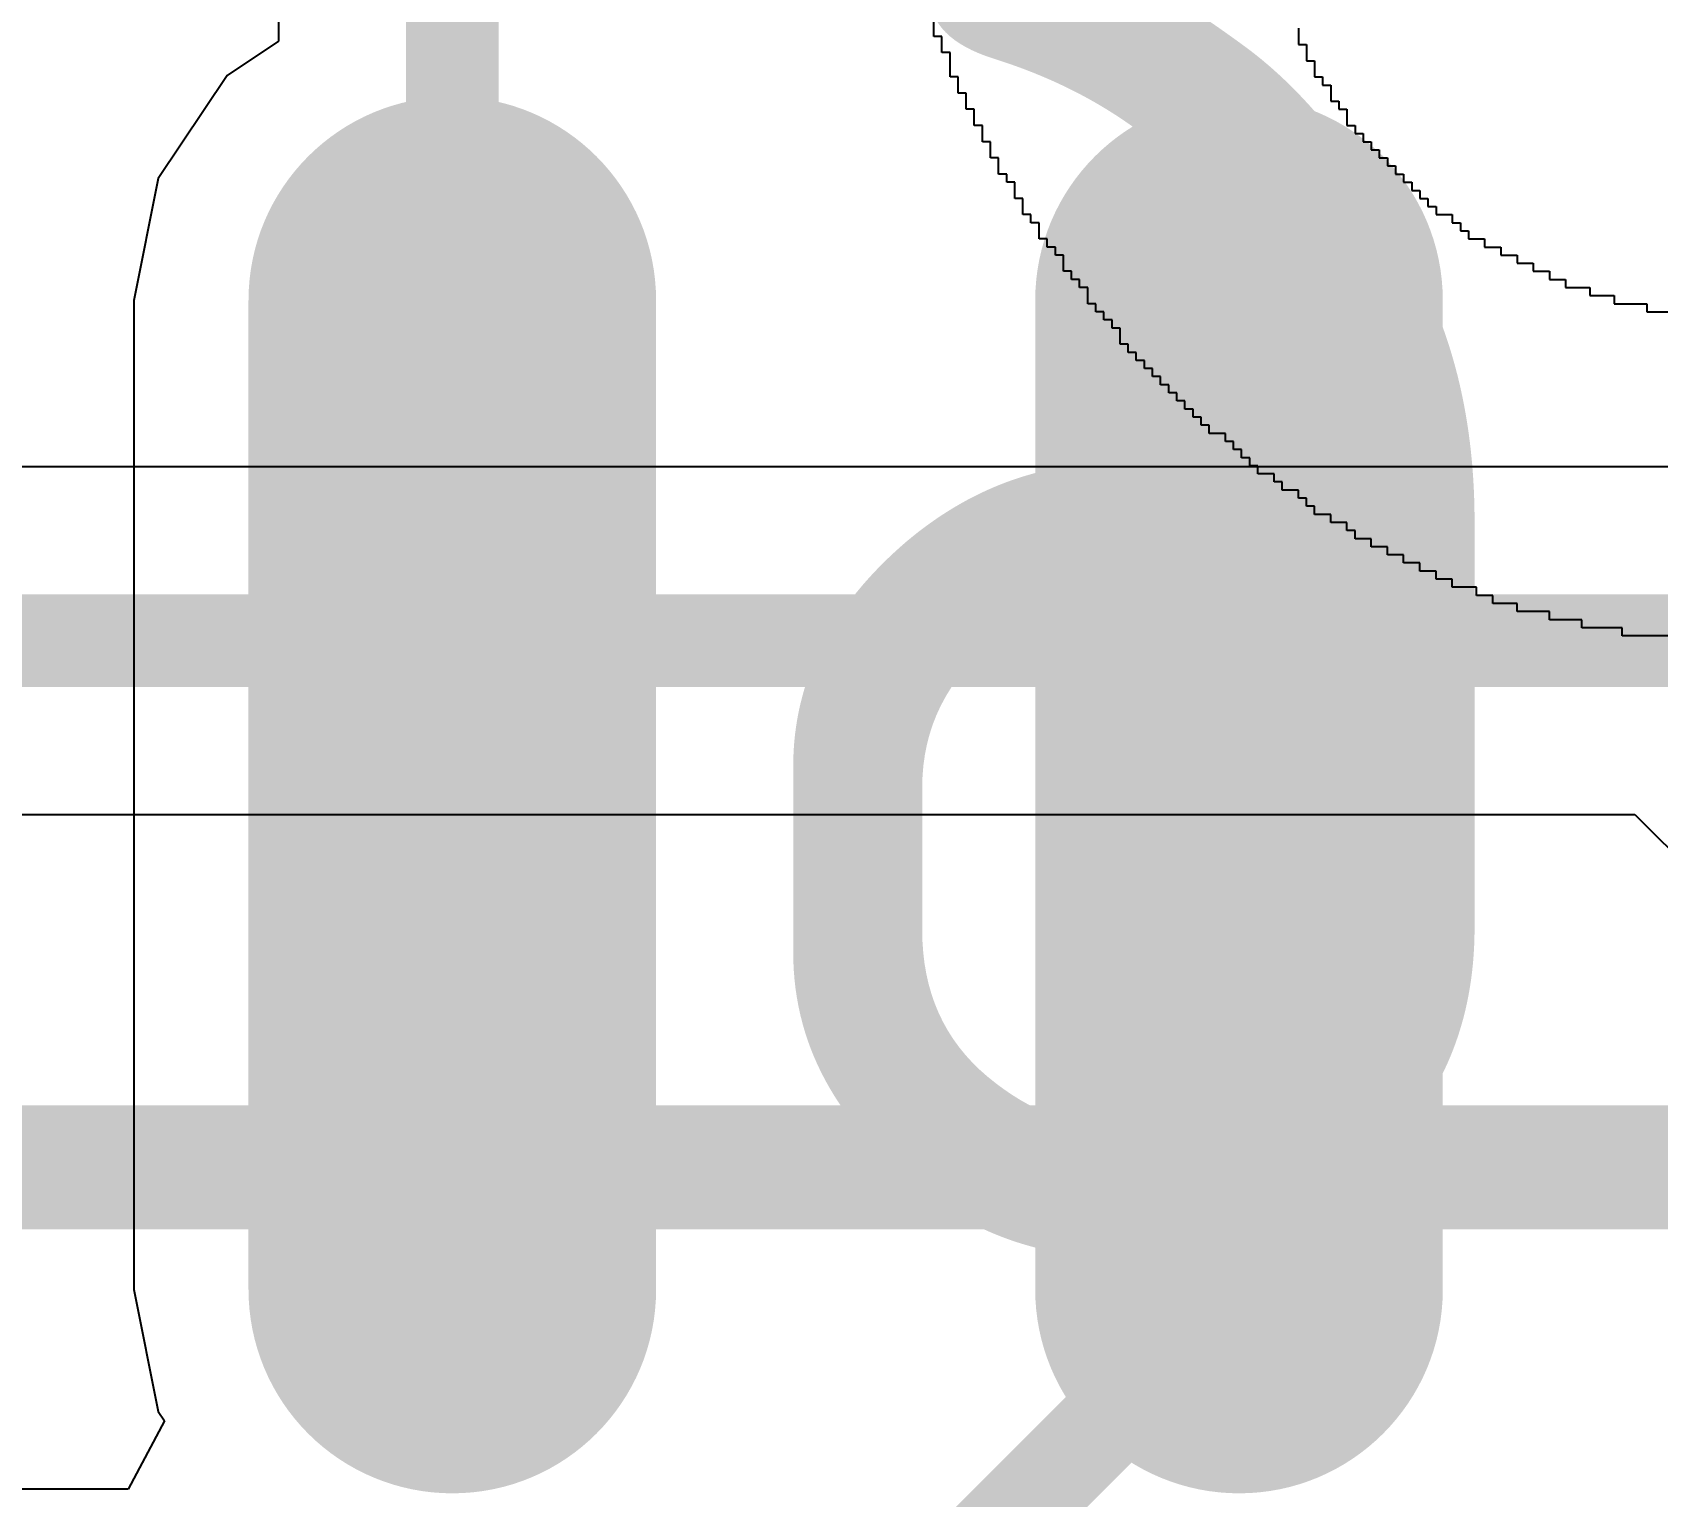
# Model space of a CAD drawing. Header units: inches. Extents: x -1.9 to 51.5, y -1.6 to 35.1.
# Drawn here: x 32.297 to 34.921, y 19.869 to 22.232 of the extents above; entities that cross this region are included whole.
import ezdxf

# ---------------------------------------------------------------- set-up
doc = ezdxf.new("R2010")
doc.units = ezdxf.units.IN
for name, color, linetype in [('Assembly Notes', 76, 'Continuous'), ('Bottom Layer 1', 5, 'Continuous'), ('Bottom Overlay', 54, 'Continuous'), ('Mechanical 1', 6, 'Continuous'), ('Top Layer 1', 1, 'Continuous'), ('Top Paste', 8, 'Continuous'), ('Top Solder', 216, 'Continuous')]:
    doc.layers.add(name, color=color, linetype=linetype)
doc.styles.add('GOST type B', font='', dxfattribs={"height": 0.2})
doc.styles.get('GOST type B').set_extended_font_data('GOST type B')

# ---------------------------------------------------------------- blocks, each defined once
blk = doc.blocks.new('SOIC_16_107')
at = {"layer": 'Top Layer 1'}
h = blk.add_hatch(color=1, dxfattribs=at)
edge = h.paths.add_edge_path()
edge.add_arc((-3.3491, -1.905), 0.304, 90, 180)
edge.add_line((-3.6531, -1.905), (-3.6531, -1.905))
edge.add_arc((-3.3491, -1.905), 0.304, 180, 270)
edge.add_line((-3.3491, -2.209), (-1.7527, -2.209))
edge.add_arc((-1.7527, -1.905), 0.304, 270, 360)
edge.add_line((-1.4487, -1.905), (-1.4487, -1.905))
edge.add_arc((-1.7527, -1.905), 0.304, 0, 90)
edge.add_line((-1.7527, -1.601), (-3.3491, -1.601))
h = blk.add_hatch(color=1, dxfattribs=at)
edge = h.paths.add_edge_path()
edge.add_arc((-3.3491, -3.175), 0.304, 90, 180)
edge.add_line((-3.6531, -3.175), (-3.6531, -3.175))
edge.add_arc((-3.3491, -3.175), 0.304, 180, 270)
edge.add_line((-3.3491, -3.479), (-1.7527, -3.479))
edge.add_arc((-1.7527, -3.175), 0.304, 270, 360)
edge.add_line((-1.4487, -3.175), (-1.4487, -3.175))
edge.add_arc((-1.7527, -3.175), 0.304, 0, 90)
edge.add_line((-1.7527, -2.871), (-3.3491, -2.871))
at = {"layer": 'Top Paste'}
h = blk.add_hatch(color=8, dxfattribs=at)
edge = h.paths.add_edge_path()
edge.add_arc((-3.3491, -1.905), 0.304, 90, 180)
edge.add_line((-3.6531, -1.905), (-3.6531, -1.905))
edge.add_arc((-3.3491, -1.905), 0.304, 180, 270)
edge.add_line((-3.3491, -2.209), (-1.7527, -2.209))
edge.add_arc((-1.7527, -1.905), 0.304, 270, 360)
edge.add_line((-1.4487, -1.905), (-1.4487, -1.905))
edge.add_arc((-1.7527, -1.905), 0.304, 0, 90)
edge.add_line((-1.7527, -1.601), (-3.3491, -1.601))
h = blk.add_hatch(color=8, dxfattribs=at)
edge = h.paths.add_edge_path()
edge.add_arc((-3.3491, -3.175), 0.304, 90, 180)
edge.add_line((-3.6531, -3.175), (-3.6531, -3.175))
edge.add_arc((-3.3491, -3.175), 0.304, 180, 270)
edge.add_line((-3.3491, -3.479), (-1.7527, -3.479))
edge.add_arc((-1.7527, -3.175), 0.304, 270, 360)
edge.add_line((-1.4487, -3.175), (-1.4487, -3.175))
edge.add_arc((-1.7527, -3.175), 0.304, 0, 90)
edge.add_line((-1.7527, -2.871), (-3.3491, -2.871))
at = {"layer": 'Top Solder'}
h = blk.add_hatch(color=216, dxfattribs=at)
edge = h.paths.add_edge_path()
edge.add_arc((-3.3491, -1.905), 0.329, 90, 180)
edge.add_line((-3.6781, -1.905), (-3.6781, -1.905))
edge.add_arc((-3.3491, -1.905), 0.329, 180, 270)
edge.add_line((-3.3491, -2.234), (-1.7527, -2.234))
edge.add_arc((-1.7527, -1.905), 0.329, 270, 360)
edge.add_line((-1.4237, -1.905), (-1.4237, -1.905))
edge.add_arc((-1.7527, -1.905), 0.329, 0, 90)
edge.add_line((-1.7527, -1.576), (-3.3491, -1.576))
h = blk.add_hatch(color=216, dxfattribs=at)
edge = h.paths.add_edge_path()
edge.add_arc((-3.3491, -3.175), 0.329, 90, 180)
edge.add_line((-3.6781, -3.175), (-3.6781, -3.175))
edge.add_arc((-3.3491, -3.175), 0.329, 180, 270)
edge.add_line((-3.3491, -3.504), (-1.7527, -3.504))
edge.add_arc((-1.7527, -3.175), 0.329, 270, 360)
edge.add_line((-1.4237, -3.175), (-1.4237, -3.175))
edge.add_arc((-1.7527, -3.175), 0.329, 0, 90)
edge.add_line((-1.7527, -2.846), (-3.3491, -2.846))
at = {"layer": 'Mechanical 1'}
blk.add_lwpolyline([(-1.95, -4.95, 0.2, 0.2, 0), (-1.95, 4.95, 0.2, 0.2, 0)], format="xyseb", dxfattribs=at)
blk = doc.blocks.new('0603R_B_132')
at = {"layer": 'Assembly Notes', "style": 'GOST type B', "text_generation_flag": 2}
blk.add_text('R13_9', height=2.15, rotation=180, dxfattribs=at).set_placement((-2.4, -1.4))

msp = doc.modelspace()

# ---------------------------------------------------------------- linework, layer by layer
at = {"layer": 'Bottom Layer 1'}
for p, q in [((35, 21.5304), (31.531, 21.5304)), ((31.531, 20.9696), (34.8839, 20.9696)), ((34.8839, 20.9696), (36.4522, 19.4013))]:
    msp.add_line(p, q, dxfattribs=at)
msp.add_lwpolyline([(30.95, 21.25, 0.15, 0.15, 0), (35, 21.25, 0.15, 0.15, 0)], format="xyseb", dxfattribs=at)
at = {"layer": 'Bottom Overlay'}
for p, q in [((33.7523, 22.2254), (33.7523, 22.2646)), ((33.7654, 22.2254), (33.7523, 22.2254)), ((33.7654, 22.1992), (33.7654, 22.2254)), ((34.3408, 22.2385), (34.3408, 22.2123)), ((33.7785, 22.1992), (33.7654, 22.1992)), ((33.7785, 22.16), (33.7785, 22.1992)), ((34.3408, 22.2123), (34.3538, 22.2123)), ((34.3538, 22.2123), (34.3538, 22.1862)), ((34.3538, 22.1862), (34.3669, 22.1862)), ((34.3669, 22.1862), (34.3669, 22.1731)), ((34.3669, 22.1731), (34.3669, 22.16)), ((33.7915, 22.16), (33.7785, 22.16)), ((33.7915, 22.1338), (33.7915, 22.16)), ((34.3669, 22.16), (34.38, 22.16)), ((34.38, 22.16), (34.38, 22.1469)), ((34.38, 22.1469), (34.3931, 22.1469)), ((34.3931, 22.1469), (34.3931, 22.1208)), ((33.8046, 22.1338), (33.7915, 22.1338)), ((33.8046, 22.1077), (33.8046, 22.1338)), ((34.3931, 22.1208), (34.4062, 22.1208)), ((34.4062, 22.1208), (34.4062, 22.1077)), ((33.8177, 22.1077), (33.8046, 22.1077)), ((33.8177, 22.0815), (33.8177, 22.1077)), ((34.4062, 22.1077), (34.4192, 22.1077)), ((34.4192, 22.1077), (34.4192, 22.0815)), ((33.8308, 22.0815), (33.8177, 22.0815)), ((33.8308, 22.0554), (33.8308, 22.0815)), ((34.4192, 22.0815), (34.4323, 22.0815)), ((34.4323, 22.0815), (34.4323, 22.0685)), ((34.4323, 22.0685), (34.4454, 22.0685)), ((34.4454, 22.0685), (34.4454, 22.0554)), ((33.8438, 22.0554), (33.8308, 22.0554)), ((33.8438, 22.0292), (33.8438, 22.0554)), ((34.4454, 22.0554), (34.4585, 22.0554)), ((34.4585, 22.0554), (34.4585, 22.0423)), ((34.4585, 22.0423), (34.4715, 22.0423)), ((34.4715, 22.0423), (34.4715, 22.0292)), ((33.8569, 22.0292), (33.8438, 22.0292)), ((33.8569, 22.0031), (33.8569, 22.0292)), ((34.4715, 22.0292), (34.4846, 22.0292)), ((34.4846, 22.0292), (34.4846, 22.0162)), ((34.4846, 22.0162), (34.4977, 22.0162)), ((34.4977, 22.0162), (34.4977, 22.0031)), ((33.87, 22.0031), (33.8569, 22.0031)), ((33.87, 21.99), (33.87, 22.0031)), ((33.8831, 21.99), (33.87, 21.99)), ((33.8831, 21.9638), (33.8831, 21.99)), ((34.4977, 22.0031), (34.5108, 22.0031)), ((34.5108, 22.0031), (34.5108, 21.99)), ((34.5108, 21.99), (34.5238, 21.99)), ((34.5238, 21.99), (34.5238, 21.9769)), ((33.8962, 21.9638), (33.8831, 21.9638)), ((33.8962, 21.9377), (33.8962, 21.9638)), ((34.5238, 21.9769), (34.5369, 21.9769)), ((34.5369, 21.9769), (34.5369, 21.9638)), ((34.5369, 21.9638), (34.55, 21.9638)), ((34.55, 21.9638), (34.55, 21.9508)), ((33.9092, 21.9377), (33.8962, 21.9377)), ((33.9092, 21.9246), (33.9092, 21.9377)), ((34.55, 21.9508), (34.5631, 21.9508)), ((34.5631, 21.9508), (34.5631, 21.9377)), ((34.5631, 21.9377), (34.5892, 21.9377)), ((34.5892, 21.9377), (34.5892, 21.9246)), ((33.9223, 21.9246), (33.9092, 21.9246)), ((33.9223, 21.8985), (33.9223, 21.9246)), ((34.5892, 21.9246), (34.6023, 21.9246)), ((34.6023, 21.9246), (34.6023, 21.9115)), ((34.6023, 21.9115), (34.6154, 21.9115)), ((34.6154, 21.9115), (34.6154, 21.8985)), ((33.9354, 21.8985), (33.9223, 21.8985)), ((33.9354, 21.8854), (33.9354, 21.8985)), ((33.9485, 21.8854), (33.9354, 21.8854)), ((33.9485, 21.8723), (33.9485, 21.8854)), ((34.6154, 21.8985), (34.6415, 21.8985)), ((34.6415, 21.8985), (34.6415, 21.8854)), ((34.6415, 21.8854), (34.6677, 21.8854)), ((34.6677, 21.8854), (34.6677, 21.8723)), ((33.9615, 21.8723), (33.9485, 21.8723)), ((33.9615, 21.8462), (33.9615, 21.8723)), ((34.6677, 21.8723), (34.6938, 21.8723)), ((34.6938, 21.8723), (34.6938, 21.8592)), ((34.6938, 21.8592), (34.72, 21.8592)), ((34.72, 21.8592), (34.72, 21.8462)), ((33.9746, 21.8462), (33.9615, 21.8462)), ((33.9746, 21.8331), (33.9746, 21.8462)), ((33.9877, 21.8331), (33.9746, 21.8331)), ((33.9877, 21.82), (33.9877, 21.8331)), ((34.72, 21.8462), (34.7462, 21.8462)), ((34.7462, 21.8462), (34.7462, 21.8331)), ((34.7462, 21.8331), (34.7723, 21.8331)), ((34.7723, 21.8331), (34.7723, 21.82)), ((34.0008, 21.82), (33.9877, 21.82)), ((34.0008, 21.7938), (34.0008, 21.82)), ((34.7723, 21.82), (34.8115, 21.82)), ((34.8115, 21.82), (34.8115, 21.8069)), ((34.8115, 21.8069), (34.8508, 21.8069)), ((34.8508, 21.8069), (34.8508, 21.7938)), ((34.0138, 21.7938), (34.0008, 21.7938)), ((34.0138, 21.7808), (34.0138, 21.7938)), ((34.0269, 21.7808), (34.0138, 21.7808)), ((34.0269, 21.7677), (34.0269, 21.7808)), ((34.8508, 21.7938), (34.9031, 21.7938)), ((34.9031, 21.7938), (34.9031, 21.7808)), ((34.9031, 21.7808), (34.9554, 21.7808)), ((34.04, 21.7677), (34.0269, 21.7677)), ((34.04, 21.7546), (34.04, 21.7677)), ((34.0531, 21.7546), (34.04, 21.7546)), ((34.0531, 21.7285), (34.0531, 21.7546)), ((34.0662, 21.7285), (34.0531, 21.7285)), ((34.0662, 21.7154), (34.0662, 21.7285)), ((34.0792, 21.7154), (34.0662, 21.7154)), ((34.0792, 21.7023), (34.0792, 21.7154)), ((34.0923, 21.7023), (34.0792, 21.7023)), ((34.0923, 21.6892), (34.0923, 21.7023)), ((34.1054, 21.6892), (34.0923, 21.6892)), ((34.1054, 21.6762), (34.1054, 21.6892)), ((34.1185, 21.6762), (34.1054, 21.6762)), ((34.1185, 21.6631), (34.1185, 21.6762)), ((34.1315, 21.6631), (34.1185, 21.6631)), ((34.1315, 21.65), (34.1315, 21.6631)), ((34.1446, 21.65), (34.1315, 21.65)), ((34.1446, 21.6369), (34.1446, 21.65)), ((34.1577, 21.6369), (34.1446, 21.6369)), ((34.1577, 21.6238), (34.1577, 21.6369)), ((34.1708, 21.6238), (34.1577, 21.6238)), ((34.1708, 21.6108), (34.1708, 21.6238)), ((34.1838, 21.6108), (34.1708, 21.6108)), ((34.1838, 21.5977), (34.1838, 21.6108)), ((34.1969, 21.5977), (34.1838, 21.5977)), ((34.1969, 21.5846), (34.1969, 21.5977)), ((34.2231, 21.5846), (34.1969, 21.5846)), ((34.2231, 21.5715), (34.2231, 21.5846)), ((34.2362, 21.5715), (34.2231, 21.5715)), ((34.2362, 21.5585), (34.2362, 21.5715)), ((34.2492, 21.5585), (34.2362, 21.5585)), ((34.2492, 21.5454), (34.2492, 21.5585)), ((34.2623, 21.5454), (34.2492, 21.5454)), ((34.2623, 21.5323), (34.2623, 21.5454)), ((34.2754, 21.5323), (34.2623, 21.5323)), ((34.2754, 21.5192), (34.2754, 21.5323)), ((34.3015, 21.5192), (34.2754, 21.5192)), ((34.3015, 21.5062), (34.3015, 21.5192)), ((34.3146, 21.5062), (34.3015, 21.5062)), ((34.3146, 21.4931), (34.3146, 21.5062)), ((34.3408, 21.4931), (34.3146, 21.4931)), ((34.3408, 21.48), (34.3408, 21.4931)), ((34.3538, 21.48), (34.3408, 21.48)), ((34.3538, 21.4669), (34.3538, 21.48)), ((34.3669, 21.4669), (34.3538, 21.4669)), ((34.3669, 21.4538), (34.3669, 21.4669)), ((34.3931, 21.4538), (34.3669, 21.4538)), ((34.3931, 21.4408), (34.3931, 21.4538)), ((34.4192, 21.4408), (34.3931, 21.4408)), ((34.4192, 21.4277), (34.4192, 21.4408)), ((34.4323, 21.4277), (34.4192, 21.4277)), ((34.4323, 21.4146), (34.4323, 21.4277)), ((34.4585, 21.4146), (34.4323, 21.4146)), ((34.4585, 21.4015), (34.4585, 21.4146)), ((34.4846, 21.4015), (34.4585, 21.4015)), ((34.4846, 21.3885), (34.4846, 21.4015)), ((34.5108, 21.3885), (34.4846, 21.3885)), ((34.5108, 21.3754), (34.5108, 21.3885)), ((34.5369, 21.3754), (34.5108, 21.3754)), ((34.5369, 21.3623), (34.5369, 21.3754)), ((34.5631, 21.3623), (34.5369, 21.3623)), ((34.5631, 21.3492), (34.5631, 21.3623)), ((34.5892, 21.3492), (34.5631, 21.3492)), ((34.5892, 21.3362), (34.5892, 21.3492)), ((34.6285, 21.3362), (34.5892, 21.3362)), ((34.6285, 21.3231), (34.6285, 21.3362)), ((34.6546, 21.3231), (34.6285, 21.3231)), ((34.6546, 21.31), (34.6546, 21.3231)), ((34.6938, 21.31), (34.6546, 21.31)), ((34.6938, 21.2969), (34.6938, 21.31)), ((34.7462, 21.2969), (34.6938, 21.2969)), ((34.7462, 21.2838), (34.7462, 21.2969)), ((34.7985, 21.2838), (34.7462, 21.2838)), ((34.7985, 21.2708), (34.7985, 21.2838)), ((34.8638, 21.2708), (34.7985, 21.2708)), ((34.8638, 21.2577), (34.8638, 21.2708)), ((34.9685, 21.2577), (34.8638, 21.2577))]:
    msp.add_line(p, q, dxfattribs=at)
at = {"layer": 'Top Layer 1'}
for p, q in [((32.6946, 22.313), (32.6946, 22.2179)), ((32.6946, 22.2179), (32.6116, 22.1625)), ((32.6116, 22.1625), (32.5002, 21.9958)), ((32.5002, 21.9958), (32.4611, 21.7991)), ((32.4611, 21.7991), (32.4611, 20.2027)), ((32.4611, 20.2027), (32.5002, 20.006)), ((32.5105, 19.9906), (32.4516, 19.8804)), ((32.5002, 20.006), (32.5105, 19.9906)), ((32.4516, 19.8804), (32.2284, 19.8804))]:
    msp.add_line(p, q, dxfattribs=at)
for points in [[(32.975, 21.0009, 0.15, 0.15, 0), (32.975, 22.313, 0.15, 0.15, 0)], [(34.245, 20.2027, 0.15, 0.15, 0), (34.245, 21.0009, 0.15, 0.15, 0)], [(33.6423, 19.6, 0.15, 0.15, 0), (34.245, 20.2027, 0.15, 0.15, 0)]]:
    msp.add_lwpolyline(points, format="xyseb", dxfattribs=at)
for points in [[(32.9375, 21.0009, 0.075, 0.075, 1), (33.0125, 21.0009, 0.075, 0.075, 1)], [(34.2075, 21.0009, 0.075, 0.075, 1), (34.2825, 21.0009, 0.075, 0.075, 1)], [(34.2075, 20.2027, 0.075, 0.075, 1), (34.2825, 20.2027, 0.075, 0.075, 1)], [(34.2075, 20.2027, 0.075, 0.075, 1), (34.2825, 20.2027, 0.075, 0.075, 1)]]:
    msp.add_lwpolyline(points, format="xyseb", close=True, dxfattribs=at)

# ---------------------------------------------------------------- block references
msp.add_blockref('0603R_B_132', (30.175, 23.8))
at = {"rotation": 270}
msp.add_blockref('SOIC_16_107', (36.15, 18.45), dxfattribs=at)

doc.saveas('drawing.dxf')
